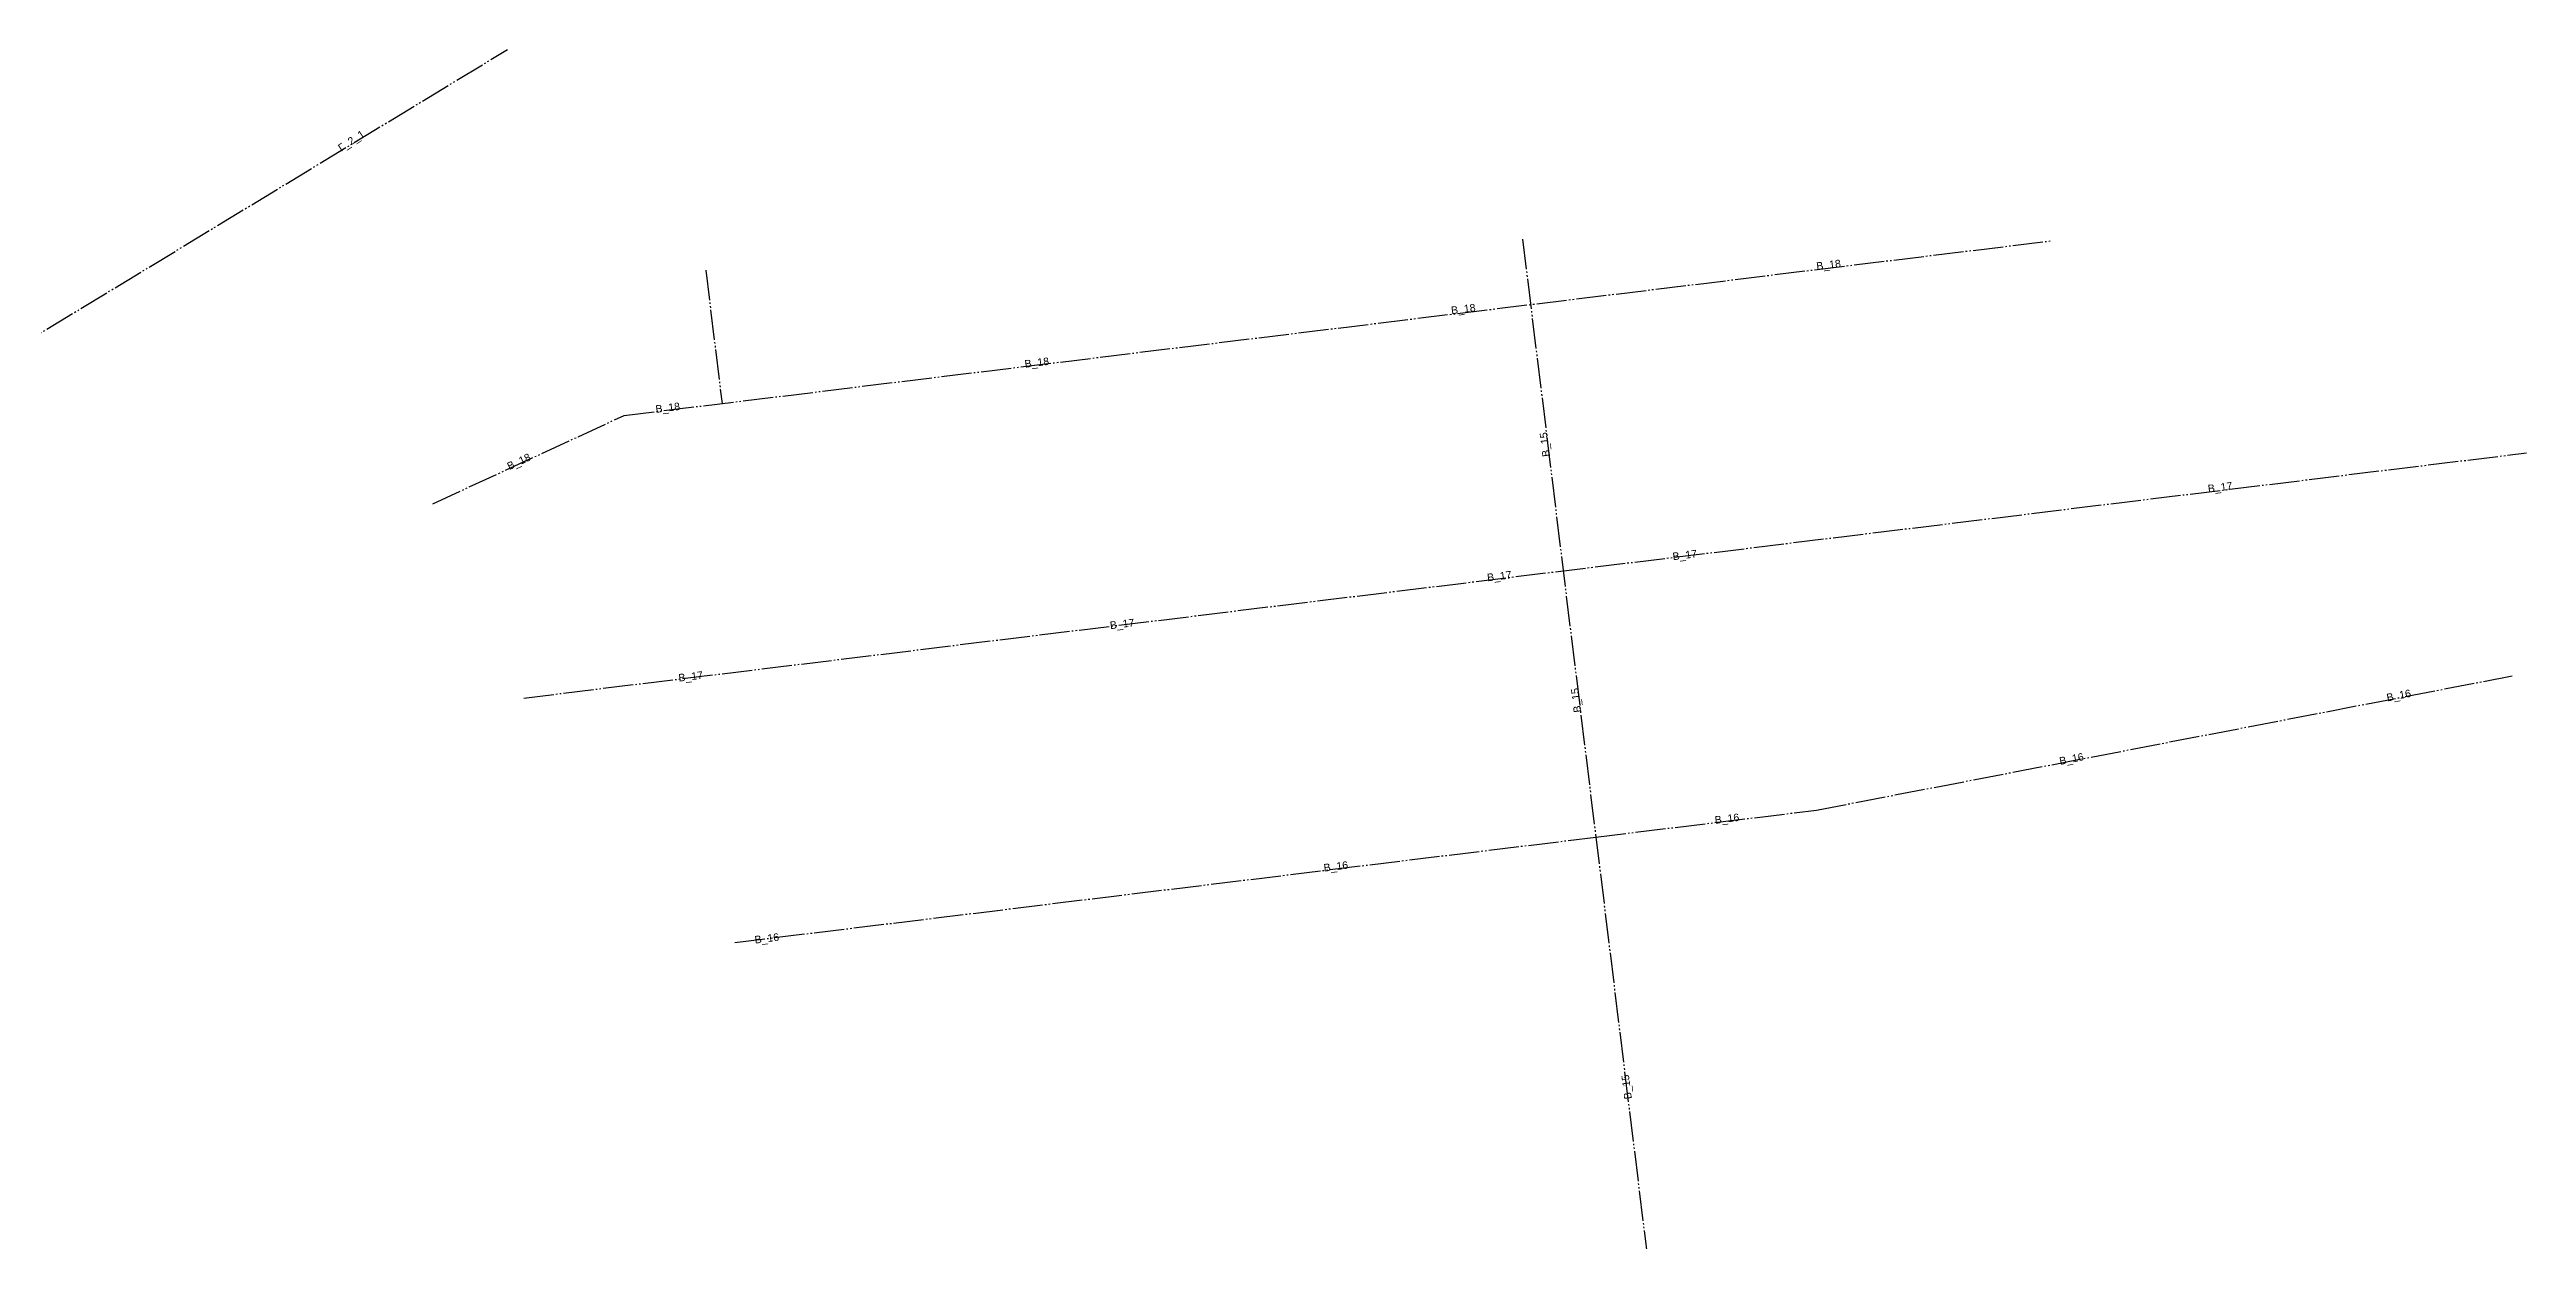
# Model space of a CAD drawing. Header units: millimetres. Extents: x 2242286 to 2245579, y 377608 to 382720.
# Drawn here: x 2244637 to 2245458, y 380997 to 381392 of the extents above; entities that cross this region are included whole.
import ezdxf

# ---------------------------------------------------------------- set-up
doc = ezdxf.new("R2010")
doc.units = ezdxf.units.MM
doc.linetypes.add('DIVIDE', pattern=[26.5, 20, -1.5, 1, -1.5, 1, -1.5])
for name, color, linetype in [('автодороги_внутриквартальные', 5, 'DIVIDE'), ('автодороги_главные', 2, 'DIVIDE'), ('автодороги_ИЖС', 90, 'DIVIDE'), ('автодороги_обозначения', 5, 'DIVIDE')]:
    doc.layers.add(name, color=color, linetype=linetype)
doc.styles.get("Standard").update_dxf_attribs({"font": 'arial.ttf'})

msp = doc.modelspace()

# ---------------------------------------------------------------- linework, layer by layer
at = {"layer": 'автодороги_внутриквартальные', "ltscale": 0.5}
msp.add_lwpolyline([(2244854.07, 381318.33), (2244859.48, 381274.16)], dxfattribs=at)
at = {"layer": 'автодороги_главные', "color": 2, "ltscale": 0.5}
msp.add_lwpolyline([(2244120.5, 380390.75), (2244511.07, 381223.1), (2244788.34, 381391.58)], dxfattribs=at)
at = {"layer": 'автодороги_ИЖС', "color": 3, "ltscale": 0.5}
for points in [[(2244763.64, 381240.9), (2244827.02, 381270.19), (2245300.28, 381328.15)], [(2245124.83, 381328.61), (2245168.18, 380974.67), (2244880.96, 380364.91)], [(2244793.76, 381176.45), (2245457.59, 381257.76)], [(2244863.75, 381095.36), (2245149.12, 381130.32), (2245222.23, 381139.27), (2245452.9, 381183.81)]]:
    msp.add_lwpolyline(points, dxfattribs=at)

# ---------------------------------------------------------------- texts
at = {"layer": 'автодороги_обозначения', "char_height": 2.5, "attachment_point": 1}
for s, insert, rotation in [('Г_2_1', (2244731.86, 381359.69), 33.44499), ('В_18', (2245222.05, 381320.92), 7.06211), ('В_18', (2245100.97, 381306.26), 7.06211), ('В_18', (2244959.6, 381288.49), 7.06211), ('В_18', (2244837.27, 381273.52), 7.06211), ('В_15', (2245131.46, 381256.32), 97.06211), ('В_18', (2244787.89, 381254.3), 25.04866), ('В_17', (2245351.82, 381247.13), 7.06211), ('В_17', (2245174.39, 381224.64), 7.06211), ('В_17', (2245112.91, 381217.64), 7.06211), ('В_17', (2244987.88, 381201.77), 7.06211), ('В_17', (2244844.88, 381184.38), 7.06211), ('В_15', (2245141.82, 381171.48), 97.06211), ('В_16', (2245411, 381177.77), 11.16304), ('В_16', (2245302.53, 381156.72), 11.16304), ('В_16', (2245188.37, 381137.2), 7.06211), ('В_16', (2245058.73, 381121.36), 7.06211), ('В_16', (2244870.11, 381097.48), 7.06211), ('В_15', (2245158.57, 381043.22), 97.06211)]:
    msp.add_mtext_dynamic_manual_height_columns(s, width=14.098, gutter_width=12.5, heights=[0], dxfattribs=dict(at, insert=insert, rotation=rotation))

doc.saveas('drawing.dxf')
